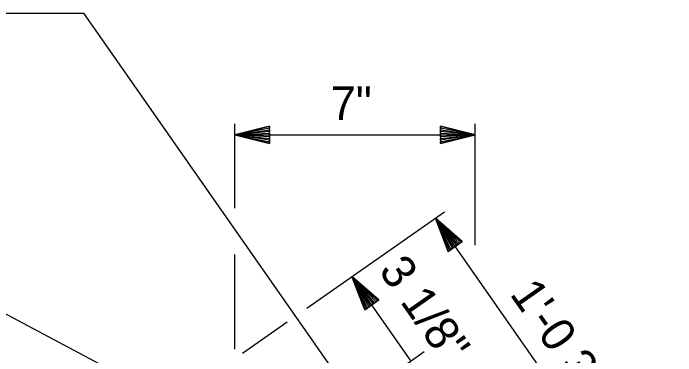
# Model space of a CAD drawing. Extents: x 0 to 21.7, y 0 to 13.8.
# Drawn here: x 11.94 to 13.544, y 11.409 to 12.239 of the extents above; entities that cross this region are included whole.
import ezdxf

# ---------------------------------------------------------------- set-up
doc = ezdxf.new("R2010")
doc.units = 0
for name, color, linetype in [('Arrowhead Terminators', 7, 'Continuous'), ('Dimension Lines', 7, 'Continuous'), ('Text', 7, 'Continuous')]:
    doc.layers.add(name, color=color, linetype=linetype)

msp = doc.modelspace()

# ---------------------------------------------------------------- linework, layer by layer
at = {"layer": 'Arrowhead Terminators'}
for points in [[(12.5602, 11.9439), (12.5602, 11.9397), (12.4765, 11.9439), (12.5602, 11.9355), (12.5602, 11.9314), (12.4765, 11.9439), (12.5602, 11.9271), (12.5602, 11.923), (12.4765, 11.9439), (12.5602, 11.9648), (12.5602, 11.9607), (12.4765, 11.9439), (12.5602, 11.9565), (12.5602, 11.9523), (12.4765, 11.9439), (12.5602, 11.9481), (12.5602, 11.923), (12.5602, 11.9648), (12.4765, 11.9439), (12.5602, 11.923)], [(12.9748, 11.9439), (12.9748, 11.9481), (13.0586, 11.9439), (12.9748, 11.9523), (12.9748, 11.9565), (13.0586, 11.9439), (12.9748, 11.9607), (12.9748, 11.9648), (13.0586, 11.9439), (12.9748, 11.923), (12.9748, 11.9271), (13.0586, 11.9439), (12.9748, 11.9314), (12.9748, 11.9355), (13.0586, 11.9439), (12.9748, 11.9397), (12.9748, 11.9648), (12.9748, 11.923), (13.0586, 11.9439), (12.9748, 11.9648)], [(13.01, 11.674), (13.0066, 11.6716), (12.962, 11.7426), (13.0031, 11.6691), (12.9997, 11.6667), (12.962, 11.7426), (12.9963, 11.6643), (12.9929, 11.6619), (12.962, 11.7426), (13.0271, 11.6859), (13.0237, 11.6835), (12.962, 11.7426), (13.0203, 11.6811), (13.0169, 11.6787), (12.962, 11.7426), (13.0134, 11.6764), (12.9929, 11.6619), (13.0271, 11.6859), (12.962, 11.7426), (12.9929, 11.6619)], [(12.808, 11.5326), (12.8046, 11.5302), (12.76, 11.6012), (12.8011, 11.5278), (12.7977, 11.5254), (12.76, 11.6012), (12.7943, 11.523), (12.7908, 11.5206), (12.76, 11.6012), (12.8252, 11.5446), (12.8217, 11.5422), (12.76, 11.6012), (12.8183, 11.5398), (12.8149, 11.5374), (12.76, 11.6012), (12.8115, 11.535), (12.7908, 11.5206), (12.8252, 11.5446), (12.76, 11.6012), (12.7908, 11.5206)]]:
    msp.add_lwpolyline(points, dxfattribs=at)
at = {"layer": 'Dimension Lines'}
for p, q in [((10.4809, 12.2386), (12.1103, 12.2386)), ((12.7668, 11.3007), (12.1103, 12.2386)), ((12.4765, 11.7666), (12.4765, 11.9711)), ((13.0586, 11.6769), (13.0586, 11.9711)), ((12.4765, 11.9439), (13.0586, 11.9439)), ((12.651, 11.5248), (12.9837, 11.7577)), ((13.5442, 10.9108), (12.962, 11.7426)), ((11.5696, 11.6972), (12.2357, 11.3438)), ((12.4765, 11.425), (12.4765, 11.6543)), ((12.9034, 11.3962), (12.76, 11.6012)), ((12.4952, 11.4158), (12.6028, 11.4911)), ((12.9349, 11.4184), (12.2033, 10.9065))]:
    msp.add_line(p, q, dxfattribs=at)

# ---------------------------------------------------------------- texts
at = {"layer": 'Text'}
msp.add_text('7"', height=0.08141, dxfattribs=at).set_placement((12.7088, 11.9803))
for s, height, rotation, p in [('3 1/8"', 0.08141, 304.9913, (12.823, 11.615)), ('1\'-0 3/16"', 0.0813, 304.9726, (13.1407, 11.5586))]:
    msp.add_text(s, height=height, rotation=rotation, dxfattribs=at).set_placement(p)

doc.saveas('drawing.dxf')
